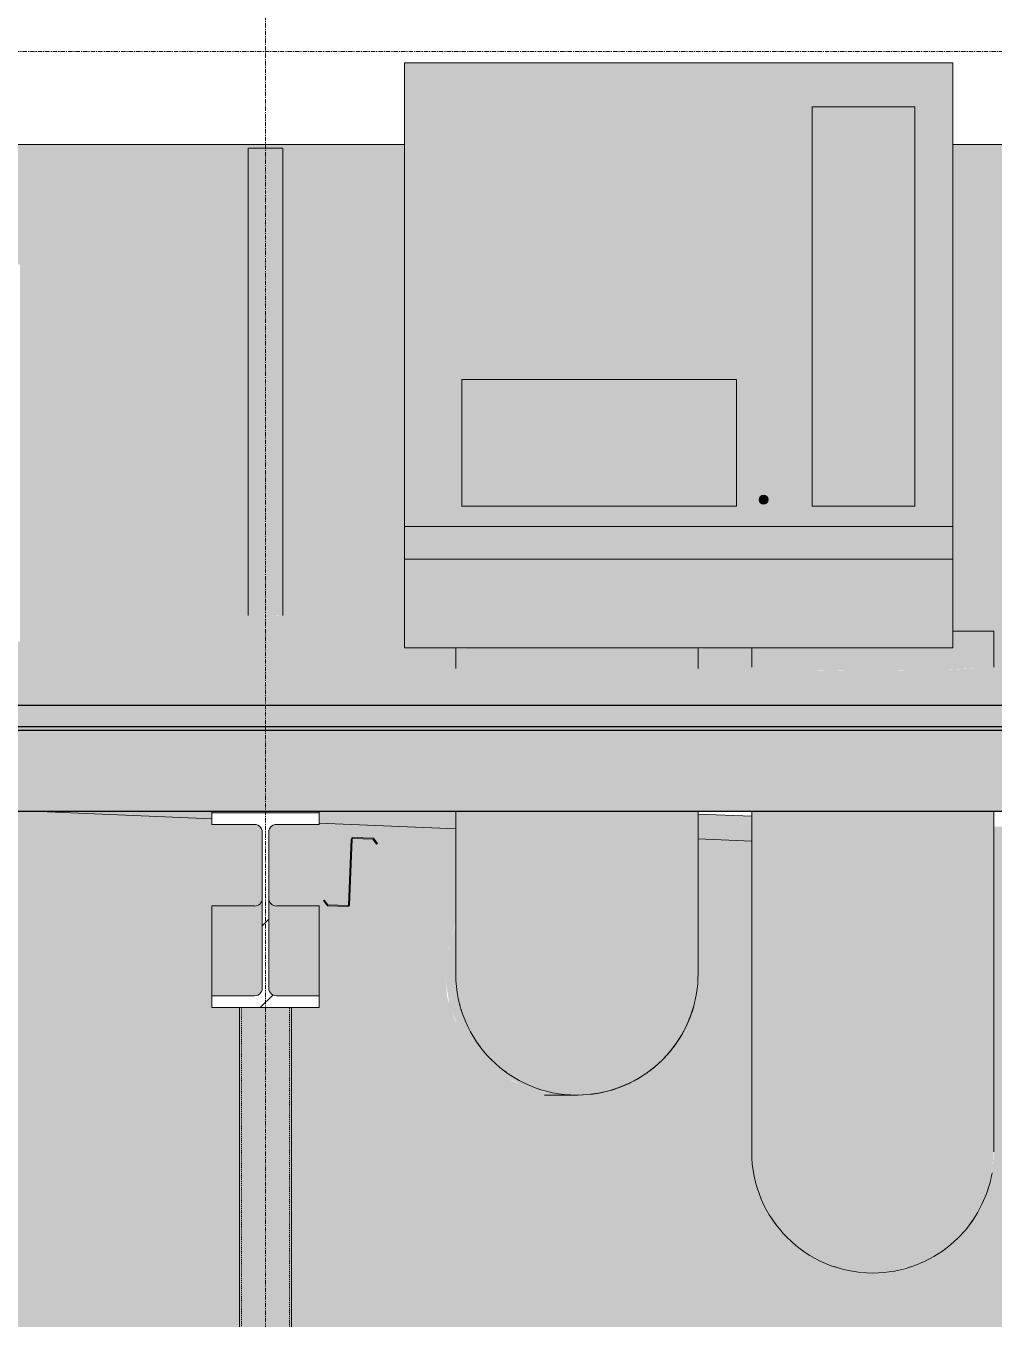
# Model space of a CAD drawing. Header units: inches. Extents: x -54880 to -186, y -265 to 853.
# Drawn here: x -19007.2 to -18895.3, y 105.5 to 255 of the extents above; entities that cross this region are included whole.
import ezdxf

# ---------------------------------------------------------------- set-up
doc = ezdxf.new("R2010")
doc.units = ezdxf.units.IN
doc.header["$MEASUREMENT"] = 0
doc.linetypes.add('Grid Line 1_2_', pattern=[0.875, 0.5, -0.125, 0.125, -0.125])
doc.linetypes.add('Hidden 1_8_', pattern=[0.1875, 0.125, -0.0625])
for name, color, linetype, lineweight in [('A-CLNG', 13, 'Continuous', 9), ('A-FLOR-LEVL', 51, 'Continuous', 9), ('A-ROOF', 132, 'Continuous', 9), ('I-WALL', 2, 'Continuous', 9), ('L-SITE-WALL', 31, 'Continuous', 9), ('M-EQPM', 50, 'Continuous', 9), ('M-HVAC-DUCT', 70, 'Continuous', 9), ('M-HVAC-DUCT-ANNO', 70, 'Continuous', 9), ('S-BEAM', 12, 'Continuous', 9), ('S-COLS', 52, 'Continuous', 9), ('S-GRID', 1, 'Continuous', 9)]:
    doc.layers.add(name, color=color, linetype=linetype, lineweight=lineweight)

# ---------------------------------------------------------------- blocks, each defined once
blk = doc.blocks.new('HSS-Hollow Structural Section-Column - HSS6X6X1_4-556719-Section 7')
at = {"layer": 'S-COLS'}
for points in [[(22540.52, 0), (22540.52, 141.5), (22540.05, 141.5), (22540.12, 0), (22540.29, 0)], [(22545.59, 0), (22545.59, 141.5), (22540.52, 141.5), (22540.52, 0)], [(22545.82, 0), (22546.05, 0), (22545.99, 141.5), (22545.59, 141.5), (22545.59, 0)]]:
    blk.add_hatch(color=256, dxfattribs=at).paths.add_polyline_path(points, flags=0)
for p, q in [((22540.05, 141.5), (22540.05, 0)), ((22546.05, 0), (22546.05, 141.5))]:
    blk.add_line(p, q, dxfattribs=at)
at = {"layer": 'S-COLS', "linetype": 'Hidden 1_8_'}
for p, q in [((22540.29, 141.5), (22540.29, 0)), ((22545.82, 0), (22545.82, 141.5))]:
    blk.add_line(p, q, dxfattribs=at)
blk = doc.blocks.new('W-Wide Flange - W21X166-947118-Section 7')
at = {"layer": 'S-BEAM'}
for points in [[(22549.25, 164.02), (22549.25, 164.2), (22536.85, 164.2), (22536.85, 164.02), (22544.99, 164.02)], [(22544.32, 142.86), (22544.32, 153.24), (22543.87, 153.35), (22543.55, 153.68), (22543.43, 154.12), (22543.46, 143.53), (22543.69, 143.13), (22543.93, 142.95), (22544.12, 142.89)], [(22540.14, 142.86), (22541.79, 142.89), (22541.79, 153.24), (22536.85, 153.22), (22536.85, 142.86)], [(22541.79, 142.86), (22542.23, 142.99), (22542.48, 143.2), (22542.66, 143.56), (22542.68, 143.76), (22542.65, 153.89), (22542.42, 153.5), (22541.99, 153.26), (22541.79, 153.24), (22541.79, 142.89)], [(22549.25, 142.86), (22549.25, 153.24), (22544.32, 153.24), (22544.32, 142.86), (22544.99, 142.86)]]:
    blk.add_hatch(color=256, dxfattribs=at).paths.add_polyline_path(points, flags=0)
h = blk.add_hatch(dxfattribs=at)
h.set_pattern_fill('FP_10', color=256, style=0, pattern_type=2)
h.set_pattern_definition([(45, (22032.004, 107.706), (-19.007, 19.007), []), (45, (22032.004, 136.506), (-19.007, 19.007), [])])
h.paths.add_polyline_path([(22536.85, 141.5), (22549.25, 141.5), (22549.25, 142.86), (22544.12, 142.89), (22543.76, 143.06), (22543.52, 143.37), (22543.43, 143.76), (22543.45, 161.97), (22543.62, 162.33), (22543.93, 162.57), (22544.32, 162.66), (22549.25, 162.66), (22549.25, 164.02), (22536.85, 164.02), (22536.85, 162.66), (22541.99, 162.64), (22542.34, 162.47), (22542.59, 162.16), (22542.68, 161.77), (22542.66, 143.56), (22542.48, 143.2), (22542.17, 142.95), (22541.79, 142.86), (22536.85, 142.86)], flags=0)
for p, q in [((22536.85, 164.02), (22536.85, 164.2)), ((22549.25, 164.02), (22549.25, 164.2)), ((22536.85, 153.24), (22541.79, 153.24)), ((22536.85, 153.24), (22536.85, 142.86)), ((22544.32, 153.24), (22549.25, 153.24)), ((22549.25, 142.86), (22549.25, 153.24))]:
    blk.add_line(p, q, dxfattribs=at)
at = {"layer": 'S-BEAM', "lineweight": 15}
for p, q in [((22549.25, 164.02), (22536.85, 164.02)), ((22536.85, 164.02), (22536.85, 162.66)), ((22549.25, 162.66), (22549.25, 164.02)), ((22536.85, 162.66), (22541.79, 162.66)), ((22542.68, 161.77), (22542.68, 143.76)), ((22543.43, 143.76), (22543.43, 161.77)), ((22544.32, 162.66), (22549.25, 162.66)), ((22541.79, 142.86), (22536.85, 142.86)), ((22536.85, 142.86), (22536.85, 141.5)), ((22549.25, 142.86), (22544.32, 142.86)), ((22549.25, 141.5), (22549.25, 142.86)), ((22536.85, 141.5), (22549.25, 141.5))]:
    blk.add_line(p, q, dxfattribs=at)
at = {"layer": 'S-BEAM', "lineweight": 15, "flags": 128}
for points in [[(22541.79, 162.66), (22541.99, 162.64), (22542.17, 162.57), (22542.34, 162.47), (22542.48, 162.33), (22542.59, 162.16), (22542.66, 161.97), (22542.68, 161.77)], [(22543.43, 161.77), (22543.45, 161.97), (22543.52, 162.16), (22543.62, 162.33), (22543.76, 162.47), (22543.93, 162.57), (22544.12, 162.64), (22544.32, 162.66)], [(22542.68, 143.76), (22542.66, 143.56), (22542.59, 143.37), (22542.48, 143.2), (22542.34, 143.06), (22542.17, 142.95), (22541.99, 142.89), (22541.79, 142.86)], [(22544.32, 142.86), (22544.12, 142.89), (22543.93, 142.95), (22543.76, 143.06), (22543.62, 143.2), (22543.52, 143.37), (22543.45, 143.56), (22543.43, 143.76)]]:
    blk.add_lwpolyline(points, dxfattribs=at)
at = {"layer": 'S-BEAM'}
for centre, major_axis, start_param, end_param in [((22541.79, 154.12), (-0.89, 0), 1.570796, 3.141593), ((22544.32, 154.12), (0.89, 0), 3.141593, 4.712389)]:
    blk.add_ellipse(centre, major_axis=major_axis, ratio=0.999133, start_param=start_param, end_param=end_param, dxfattribs=at)
blk = doc.blocks.new('HSS-Round Hollow Structural Section-Column - HSS4X0_220-947151-Section 7')
at = {"layer": 'S-COLS'}
for points in [[(22543.05, 186.81), (22543.05, 240.83), (22541.1, 240.83), (22541.1, 186.87), (22542.81, 186.81)], [(22543.05, 186.81), (22545, 186.87), (22545, 240.83), (22543.05, 240.83), (22543.05, 188.92)]]:
    blk.add_hatch(color=256, dxfattribs=at).paths.add_polyline_path(points, flags=0)
for p, q in [((22541.05, 240.83), (22541.05, 186.83)), ((22543.05, 240.83), (22541.1, 240.83)), ((22545, 240.83), (22543.05, 240.83)), ((22545.05, 186.83), (22545.05, 240.83))]:
    blk.add_line(p, q, dxfattribs=at)
blk = doc.blocks.new('Girt_Z - 8_D-943841-Section 7')
at = {"layer": 'S-BEAM'}
h = blk.add_hatch(color=256, dxfattribs=at)
h.paths.add_polyline_path([(22672.45, 148.17), (22672.46, 148.28), (22670.14, 148.38), (22669.72, 148.93), (22669.63, 148.87), (22670.09, 148.27)], flags=0)
h.paths.add_polyline_path([(22672.65, 148.35), (22672.97, 155.97), (22672.86, 155.98), (22672.54, 148.36)], flags=0)
h.paths.add_polyline_path([(22675.79, 155.4), (22675.87, 155.46), (22675.42, 156.06), (22673.05, 156.16), (22673.04, 156.05), (22675.36, 155.95), (22675.71, 155.49)], flags=0)
for p, q in [((22672.86, 155.98), (22672.54, 148.36)), ((22672.65, 148.35), (22672.97, 155.97)), ((22673.04, 156.05), (22675.36, 155.95)), ((22675.42, 156.06), (22673.05, 156.16)), ((22675.36, 155.95), (22675.79, 155.4)), ((22675.87, 155.46), (22675.42, 156.06)), ((22675.79, 155.4), (22675.87, 155.46)), ((22669.72, 148.93), (22669.63, 148.87)), ((22669.63, 148.87), (22670.09, 148.27)), ((22670.14, 148.38), (22669.72, 148.93)), ((22670.09, 148.27), (22672.45, 148.17)), ((22672.46, 148.28), (22670.14, 148.38))]:
    blk.add_line(p, q, dxfattribs=at)
for centre, radius, start, end in [((22673.04, 155.97), 0.187, 87.6141, 177.6141), ((22673.04, 155.97), 0.0782, 89.7368, 177.6141), ((22672.46, 148.36), 0.187, 267.6141, 357.6141), ((22672.46, 148.36), 0.0782, 270.6564, 357.6141)]:
    blk.add_arc(centre, radius, start, end, dxfattribs=at)
blk = doc.blocks.new('Carrier_48TC_Standard_Efficiency_Gas_Heat_Electric_Cooling_Packaged_Rooftop_Unit_3_to_15_nominal_tons - 15 ton 48TC__16-873539-Section 7')
at = {"layer": 'M-EQPM'}
h = blk.add_hatch(color=256, dxfattribs=at)
h.paths.add_polyline_path([(22559.12, 193.33), (22622.49, 193.33), (22622.49, 250.7), (22559.12, 250.7), (22559.12, 207.67)], flags=0)
h.paths.add_polyline_path([(22607.93, 199.45), (22606.24, 199.45), (22606.24, 245.58), (22618.12, 245.58), (22618.12, 199.45)], flags=0)
h.paths.add_polyline_path([(22578.88, 199.45), (22565.74, 199.45), (22565.74, 214.08), (22597.49, 214.08), (22597.49, 199.45), (22583.72, 199.45)], flags=0)
h.paths.add_polyline_path([(22600.48, 199.7), (22600.16, 199.94), (22600.09, 200.2), (22600.48, 200.71), (22600.82, 200.66), (22601.07, 200.46), (22601.14, 200.2), (22600.88, 199.75)], flags=0)
for points in [[(22618.12, 199.45), (22618.12, 245.58), (22606.24, 245.58), (22606.24, 199.45), (22607.93, 199.45)], [(22578.88, 199.45), (22597.49, 199.45), (22597.49, 214.08), (22565.74, 214.08), (22565.74, 199.45), (22574.04, 199.45)], [(22600.48, 199.7), (22600.88, 199.75), (22601.14, 200.2), (22601.07, 200.46), (22600.75, 200.71), (22600.35, 200.66), (22600.09, 200.2), (22600.16, 199.94)], [(22559.12, 183.08), (22622.49, 183.08), (22622.49, 197.08), (22559.12, 197.08), (22559.12, 188.92)]]:
    blk.add_hatch(color=256, dxfattribs=at).paths.add_polyline_path(points, flags=0)
for p, q in [((22559.12, 250.7), (22622.49, 250.7)), ((22559.12, 193.33), (22559.12, 250.7)), ((22622.49, 250.7), (22622.49, 193.33)), ((22618.12, 245.58), (22606.24, 245.58)), ((22606.24, 245.58), (22606.24, 199.45)), ((22618.12, 199.45), (22618.12, 245.58)), ((22597.49, 214.08), (22565.74, 214.08)), ((22565.74, 214.08), (22565.74, 199.45)), ((22597.49, 199.45), (22597.49, 214.08)), ((22565.74, 199.45), (22597.49, 199.45)), ((22606.24, 199.45), (22618.12, 199.45)), ((22559.12, 197.08), (22622.49, 197.08)), ((22559.12, 183.08), (22559.12, 197.08)), ((22622.49, 197.08), (22622.49, 183.08)), ((22622.49, 193.33), (22559.12, 193.33)), ((22622.49, 183.08), (22559.12, 183.08))]:
    blk.add_line(p, q, dxfattribs=at)
for start, end in [(0, 180), (180, 0)]:
    blk.add_arc((22600.62, 200.2), 0.523, start, end, dxfattribs=at)
blk = doc.blocks.new('Round Elbow - 1_5 D-870650-Section 7')
at = {"layer": 'M-HVAC-DUCT'}
for points in [[(22563.76, 145.38), (22565.05, 145.38), (22565.01, 151.01), (22564.35, 149.16), (22564.01, 147.66), (22563.83, 145.93)], [(22578.82, 131.38), (22577.76, 131.44), (22575.06, 131.98), (22572.46, 133.06), (22571.74, 133.47), (22570.03, 134.67), (22568.29, 136.44), (22566.74, 138.78), (22565.77, 141.07), (22565.25, 143.08), (22565.05, 145.38), (22563.76, 145.38), (22564.35, 141.66), (22565.44, 139), (22566.46, 137.35), (22566.93, 136.71), (22568.07, 135.48), (22569.19, 134.51), (22570.2, 133.78), (22572.81, 132.44), (22574.26, 131.94), (22575.71, 131.65), (22578.21, 131.38)]]:
    blk.add_hatch(color=256, dxfattribs=at).paths.add_polyline_path(points, flags=0)
at = {"layer": 'M-HVAC-DUCT', "flags": 128}
for points in [[(22593.05, 145.38), (22593.04, 144.82), (22593.01, 144.26), (22592.95, 143.7), (22592.87, 143.15), (22592.84, 142.98)], [(22592.81, 142.78), (22592.77, 142.6), (22592.65, 142.05), (22592.51, 141.51), (22592.34, 140.98), (22592.21, 140.61)], [(22592.2, 140.58), (22592.16, 140.45), (22591.95, 139.93), (22591.72, 139.42), (22591.47, 138.91), (22591.2, 138.42), (22590.91, 137.94), (22590.61, 137.47), (22590.28, 137.02), (22589.94, 136.58), (22589.79, 136.39)], [(22589.76, 136.37), (22589.58, 136.15), (22589.41, 135.96)], [(22589.38, 135.93), (22589.2, 135.73), (22588.81, 135.34), (22588.4, 134.95), (22587.97, 134.59), (22587.53, 134.24), (22587.08, 133.91), (22586.62, 133.6), (22586.14, 133.31), (22585.65, 133.03), (22585.32, 132.86)], [(22582.86, 131.91), (22582.53, 131.82), (22581.98, 131.69), (22581.43, 131.58), (22580.88, 131.5), (22580.32, 131.44), (22579.76, 131.4), (22579.2, 131.38), (22579.05, 131.38)], [(22583.81, 132.22), (22583.6, 132.14), (22583.07, 131.97), (22582.91, 131.92)], [(22585.3, 132.85), (22585.15, 132.78), (22584.64, 132.54), (22584.13, 132.33), (22583.85, 132.23)], [(22579.02, 131.38), (22578.92, 131.38), (22578.75, 131.38), (22578.52, 131.38), (22578.22, 131.38), (22577.85, 131.38), (22577.42, 131.38), (22576.92, 131.38), (22576.36, 131.38), (22575.74, 131.38), (22575.3, 131.38)]]:
    blk.add_lwpolyline(points, dxfattribs=at)
at = {"layer": 'M-HVAC-DUCT'}
blk.add_arc((22579.05, 145.38), 14, 193.8257, 200, dxfattribs=at)
blk = doc.blocks.new('Round Elbow - 1_5 D-V225-Section 7')
at = {"layer": 'M-HVAC-DUCT'}
h = blk.add_hatch(color=256, dxfattribs=at)
h.paths.add_polyline_path([(22579.05, 131.38), (22579.05, 164.2), (22565.05, 164.2), (22565.12, 144.63), (22565.32, 142.77), (22566.05, 140.26), (22567.08, 138.16), (22568.47, 136.24), (22570.05, 134.66), (22572.27, 133.15), (22574.26, 132.22), (22576.62, 131.59), (22578.88, 131.39)], flags=0)
h.paths.add_polyline_path([(22579.05, 180.26), (22579.05, 183.08), (22565.05, 182.99), (22565.13, 180.8), (22565.45, 180.71), (22566.86, 180.55), (22571.67, 180.34), (22578.88, 180.26)], flags=0)
h = blk.add_hatch(color=256, dxfattribs=at)
h.paths.add_polyline_path([(22579.05, 131.38), (22581.48, 131.59), (22584.19, 132.39), (22586.05, 133.26), (22588.05, 134.66), (22590.01, 136.71), (22591.18, 138.38), (22592.21, 140.59), (22592.88, 143.44), (22593.05, 146.3), (22593.05, 164.2), (22579.05, 164.2), (22579.05, 131.62)], flags=0)
h.paths.add_polyline_path([(22579.05, 180.26), (22586.75, 180.35), (22591.24, 180.55), (22592.89, 180.75), (22593.05, 180.84), (22593.05, 183.08), (22579.05, 183.08), (22579.05, 182.21)], flags=0)
at = {"layer": 'M-HVAC-DUCT', "flags": 128}
for points in [[(22565.05, 183.08), (22565.05, 182.35), (22565.05, 180.69)], [(22593.05, 180.68), (22593.05, 181.9), (22593.05, 183.08)], [(22565.05, 164.2), (22565.05, 163.66), (22565.05, 162.3), (22565.05, 160.97), (22565.05, 159.69), (22565.05, 158.44), (22565.05, 157.25), (22565.05, 156.1), (22565.05, 155.01), (22565.05, 153.96), (22565.05, 152.97), (22565.05, 152.04), (22565.05, 151.16), (22565.05, 150.34), (22565.05, 149.58), (22565.05, 148.87), (22565.05, 148.23), (22565.05, 147.66), (22565.05, 147.14), (22565.05, 146.69), (22565.05, 146.31), (22565.05, 145.99), (22565.05, 145.74), (22565.05, 145.55), (22565.05, 145.43), (22565.05, 145.38), (22565.05, 145.38)], [(22593.05, 145.38), (22593.05, 145.41), (22593.05, 145.51), (22593.05, 145.68), (22593.05, 145.92), (22593.05, 146.22), (22593.05, 146.58), (22593.05, 147.02), (22593.05, 147.51), (22593.05, 148.07), (22593.05, 148.7), (22593.05, 149.38), (22593.05, 150.13), (22593.05, 150.93), (22593.05, 151.79), (22593.05, 152.72), (22593.05, 153.69), (22593.05, 154.72), (22593.05, 155.8), (22593.05, 156.94), (22593.05, 158.12), (22593.05, 159.35), (22593.05, 160.62), (22593.05, 161.94), (22593.05, 163.29), (22593.05, 164.2)]]:
    blk.add_lwpolyline(points, dxfattribs=at)
at = {"layer": 'M-HVAC-DUCT'}
for start, end in [(180, 270), (270, 350)]:
    blk.add_arc((22579.05, 145.38), 14, start, end, dxfattribs=at)
blk = doc.blocks.new('Round Elbow - 1_5 D-V226-Section 7')
at = {"layer": 'M-HVAC-DUCT'}
for points in [[(22613.25, 110.82), (22613.25, 164.2), (22599.25, 164.2), (22599.31, 124.08), (22599.51, 122.21), (22600.25, 119.7), (22601.28, 117.6), (22602.67, 115.68), (22604.5, 113.92), (22606.47, 112.6), (22608.46, 111.67), (22610.82, 111.04)], [(22613.25, 110.82), (22615.68, 111.04), (22618.39, 111.83), (22620.25, 112.7), (22622.45, 114.3), (22624.21, 116.16), (22625.37, 117.82), (22626.4, 120.03), (22627.08, 122.88), (22627.25, 125.74), (22627.25, 164.2), (22613.25, 164.2), (22613.25, 111.06)]]:
    blk.add_hatch(color=256, dxfattribs=at).paths.add_polyline_path(points, flags=0)
at = {"layer": 'M-HVAC-DUCT', "flags": 128}
for points in [[(22599.25, 164.2), (22599.25, 163.47), (22599.25, 161.79), (22599.25, 160.13), (22599.25, 158.48), (22599.25, 156.84), (22599.25, 155.22), (22599.25, 153.61), (22599.25, 152.03), (22599.25, 150.47), (22599.25, 148.93), (22599.25, 147.43), (22599.25, 145.95), (22599.25, 144.51), (22599.25, 143.11), (22599.25, 141.74), (22599.25, 140.41), (22599.25, 139.13), (22599.25, 137.89), (22599.25, 136.69), (22599.25, 135.55), (22599.25, 134.45), (22599.25, 133.41), (22599.25, 132.42), (22599.25, 131.48), (22599.25, 130.6), (22599.25, 129.78), (22599.25, 129.02), (22599.25, 128.32), (22599.25, 127.68), (22599.25, 127.1), (22599.25, 126.59), (22599.25, 126.14), (22599.25, 125.75), (22599.25, 125.43), (22599.25, 125.18), (22599.25, 125), (22599.25, 124.88), (22599.25, 124.83), (22599.25, 124.82)], [(22627.25, 124.82), (22627.25, 124.86), (22627.25, 124.96), (22627.25, 125.12), (22627.25, 125.36), (22627.25, 125.66), (22627.25, 126.03), (22627.25, 126.46), (22627.25, 126.95), (22627.25, 127.51), (22627.25, 128.14), (22627.25, 128.82), (22627.25, 129.57), (22627.25, 130.37), (22627.25, 131.24), (22627.25, 132.16), (22627.25, 133.13), (22627.25, 134.16), (22627.25, 135.25), (22627.25, 136.38), (22627.25, 137.56), (22627.25, 138.79), (22627.25, 140.06), (22627.25, 141.38), (22627.25, 142.73), (22627.25, 144.13), (22627.25, 145.56), (22627.25, 147.03), (22627.25, 148.52), (22627.25, 150.05), (22627.25, 151.6), (22627.25, 153.18), (22627.25, 154.78), (22627.25, 156.4), (22627.25, 158.03), (22627.25, 159.68), (22627.25, 161.34), (22627.25, 163.01), (22627.25, 164.2)]]:
    blk.add_lwpolyline(points, dxfattribs=at)
at = {"layer": 'M-HVAC-DUCT'}
for start, end in [(180, 270), (270, 350)]:
    blk.add_arc((22613.25, 124.82), 14, start, end, dxfattribs=at)

msp = doc.modelspace()

# ---------------------------------------------------------------- hatches: boundary and pattern name
at = {"layer": 'A-CLNG'}
msp.add_hatch(color=256, dxfattribs=at).paths.add_polyline_path([(-19398.79, 164.2), (-18735.87, 164.2), (-18735.87, 173.96), (-20622.37, 173.96), (-20622.37, 164.2), (-19408.47, 164.2)], flags=0)
at = {"layer": 'A-ROOF', "lineweight": 5}
h = msp.add_hatch(color=256, dxfattribs=at)
h.paths.add_polyline_path([(-19175.49, 183.4), (-19175.6, 183.53), (-19175.52, 183.4), (-19175.51, 183.4)], flags=0)
h.paths.add_polyline_path([(-19183.49, 183.4), (-19183.38, 183.4), (-19183.47, 183.49), (-19183.49, 183.4)], flags=0)
h.paths.add_polyline_path([(-20633.49, 176.41), (-19080.82, 176.41), (-19080.85, 178.5), (-19097.08, 178.5), (-19097.08, 186.99), (-19151.18, 186.99), (-19151.18, 186.25), (-19170.54, 186.2), (-19170.57, 180.84), (-19171.63, 180.78), (-19174.44, 180.84), (-19174.44, 186.25), (-19175.49, 186.17), (-19175.52, 181.01), (-19176.07, 180.55), (-19176.14, 180.63), (-19176.14, 183.48), (-19182.85, 183.48), (-19182.92, 180.55), (-19183.49, 181.08), (-19183.49, 186.25), (-19185.87, 186.25), (-19185.87, 178.41), (-19186.12, 178.41), (-19186.12, 186.25), (-20401.12, 186.32), (-20401.12, 187.53), (-20633.49, 187.53)], flags=0)
h.paths.add_polyline_path([(-18735.87, 176.41), (-18735.87, 186.99), (-18788.68, 186.91), (-18788.68, 183.08), (-18788.77, 183.08), (-18788.77, 181.29), (-18789, 181.19), (-18790.8, 181.01), (-18795.06, 180.85), (-18800.77, 180.79), (-18807.68, 180.88), (-18811.86, 181.1), (-18812.77, 181.29), (-18812.77, 183.08), (-18821.39, 183.08), (-18821.39, 180.75), (-18821.62, 180.66), (-18823.41, 180.48), (-18827.47, 180.32), (-18833.39, 180.25), (-18840.05, 180.34), (-18844.47, 180.56), (-18845.39, 180.75), (-18845.39, 183.08), (-18852.06, 183.08), (-18852.06, 186.99), (-18900.06, 186.99), (-18900.06, 185.01), (-18895.3, 185.01), (-18895.3, 181), (-18895.51, 180.9), (-18897.17, 180.71), (-18900.3, 180.56), (-18906.87, 180.43), (-18914.62, 180.46), (-18920.02, 180.63), (-18922.75, 180.85), (-18923.3, 181), (-18923.3, 183.08), (-18929.49, 182.99), (-18929.56, 180.8), (-18929.81, 180.72), (-18931.52, 180.54), (-18936.01, 180.35), (-18943.67, 180.26), (-18951.43, 180.36), (-18955.75, 180.56), (-18957.41, 180.8), (-18957.49, 180.84), (-18957.5, 183.08), (-18963.43, 183.08), (-18963.43, 186.99), (-18977.54, 186.99), (-18977.56, 186.87), (-18978.63, 186.81), (-18981.44, 186.87), (-18981.44, 186.99), (-19007.87, 186.99), (-19007.87, 183.78), (-19009.68, 183.78), (-19009.68, 182.29), (-19009.88, 182.22), (-19011.45, 182.08), (-19015.9, 181.97), (-19021.15, 181.99), (-19024.89, 182.15), (-19025.68, 182.29), (-19025.68, 183.78), (-19029.33, 183.78), (-19029.33, 181.97), (-19029.53, 181.89), (-19031.07, 181.76), (-19035.66, 181.64), (-19037.58, 181.63), (-19037.58, 178.5), (-19051.04, 178.5), (-19051.04, 176.41), (-18759.68, 176.41)], flags=0)
h.paths.add_polyline_path([(-19067.33, 176.41), (-19063.33, 176.41), (-19063.33, 178.5), (-19072.84, 178.5), (-19072.84, 176.41), (-19069.55, 176.41)], flags=0)
at = {"layer": 'A-ROOF'}
msp.add_hatch(color=256, dxfattribs=at).paths.add_polyline_path([(-18735.87, 173.54), (-18735.87, 176.41), (-20633.49, 176.41), (-20633.49, 173.54), (-18759.68, 173.54)], flags=0)
at = {"layer": 'A-ROOF', "lineweight": 5}
h = msp.add_hatch(color=256, dxfattribs=at)
h.paths.add_polyline_path([(-18678.24, 150.52), (-18678.24, 153.4), (-18724.62, 155.33), (-18724.62, 152.45), (-18720.95, 152.3)], flags=0)
h.paths.add_polyline_path([(-18739.49, 153.07), (-18739.47, 153.22), (-18735.87, 153.22), (-18735.87, 155.8), (-18788.77, 158), (-18788.73, 155.12), (-18740.32, 153.11)], flags=0)
h.paths.add_polyline_path([(-18812.77, 156.13), (-18812.77, 159), (-18821.39, 159.34), (-18821.39, 156.48), (-18817.78, 156.33)], flags=0)
h.paths.add_polyline_path([(-18845.39, 157.48), (-18845.39, 160.36), (-18895.3, 162.43), (-18895.25, 159.56), (-18846.83, 157.54)], flags=0)
h.paths.add_polyline_path([(-18923.3, 160.73), (-18923.34, 163.61), (-18929.49, 163.87), (-18929.49, 160.99), (-18924.3, 160.77)], flags=0)
h.paths.add_polyline_path([(-18957.49, 162.16), (-18957.49, 164.2), (-18973.29, 164.2), (-18973.29, 162.81), (-18963.03, 162.39)], flags=0)
h.paths.add_polyline_path([(-18985.69, 163.33), (-18985.69, 164.2), (-19006.53, 164.2), (-18992.09, 163.6)], flags=0)
at = {"layer": 'I-WALL'}
h = msp.add_hatch(color=256, dxfattribs=at)
h.paths.add_polyline_path([(-18798.42, 0), (-18741.24, 0), (-18741.18, 151.86), (-18739.7, 151.86), (-18739.49, 153.07), (-18788.77, 155.13), (-18788.73, 153.62), (-18787.18, 153.56), (-18786.72, 152.96), (-18786.86, 152.96), (-18787.24, 153.45), (-18788.77, 153.45), (-18788.77, 130.79), (-18789.03, 128.36), (-18789.85, 125.88), (-18790.9, 123.99), (-18792.52, 122.11), (-18794.11, 120.81), (-18796.18, 119.7), (-18798.43, 119.02), (-18800.77, 118.79), (-18803.26, 119.06), (-18805.7, 119.88), (-18807.44, 120.81), (-18809.46, 122.55), (-18810.9, 124.4), (-18811.89, 126.3), (-18812.58, 128.8), (-18812.77, 131.01), (-18812.77, 156.13), (-18821.39, 156.48), (-18821.39, 127.38), (-18821.64, 124.95), (-18822.47, 122.47), (-18823.52, 120.58), (-18825.13, 118.7), (-18826.72, 117.4), (-18828.8, 116.29), (-18831.05, 115.61), (-18833.39, 115.38), (-18835.73, 115.61), (-18838.31, 116.47), (-18840.06, 117.4), (-18841.99, 119.03), (-18843.52, 120.99), (-18844.51, 122.88), (-18845.19, 125.39), (-18845.39, 127.98), (-18845.39, 157.48), (-18895.3, 159.56), (-18895.31, 124.68), (-18895.54, 122.24), (-18896.45, 119.34), (-18897.39, 117.45), (-18898.95, 115.39), (-18900.94, 113.6), (-18903.43, 112.15), (-18905.47, 111.36), (-18908, 110.88), (-18910.59, 110.88), (-18913.31, 111.43), (-18915.89, 112.51), (-18916.61, 112.92), (-18918.32, 114.12), (-18920.06, 115.88), (-18921.61, 118.22), (-18922.56, 120.46), (-18923.1, 122.53), (-18923.3, 125.74), (-18923.3, 160.73), (-18929.49, 160.99), (-18929.51, 145.23), (-18929.73, 142.8), (-18930.65, 139.9), (-18931.59, 138.01), (-18933.15, 135.95), (-18935.14, 134.16), (-18937.62, 132.7), (-18939.66, 131.91), (-18942.2, 131.44), (-18944.87, 131.45), (-18947.51, 131.74), (-18949.16, 132.23), (-18950.84, 132.94), (-18953.27, 134.45), (-18954.57, 135.57), (-18955.58, 136.67), (-18956.09, 137.36), (-18957.61, 140.08), (-18958.48, 142.61), (-18958.65, 144.4), (-18958.79, 145.38), (-18958.4, 148.4), (-18957.88, 150.13), (-18957.49, 151.33), (-18957.49, 162.16), (-18973.29, 162.81), (-18973.29, 162.66), (-18978.43, 162.64), (-18978.78, 162.47), (-18979.03, 162.16), (-18979.12, 161.77), (-18979.09, 153.89), (-18978.86, 153.5), (-18978.43, 153.26), (-18977.56, 153.24), (-18973.29, 153.24), (-18973.29, 141.5), (-18976.49, 141.5), (-18976.49, 0), (-18953.35, 0)], flags=0)
h.paths.add_polyline_path([(-18982.49, 0), (-18982.49, 141.5), (-18985.69, 141.5), (-18985.69, 153.24), (-18980.53, 153.27), (-18980.13, 153.5), (-18979.9, 153.89), (-18979.87, 154.12), (-18979.89, 161.97), (-18980.06, 162.33), (-18980.37, 162.57), (-18980.76, 162.66), (-18985.69, 162.66), (-18985.69, 163.33), (-19006.53, 164.2), (-19009.68, 164.2), (-19009.68, 139.29), (-19009.92, 137.36), (-19010.6, 135.57), (-19011.97, 133.74), (-19013.42, 132.56), (-19014.84, 131.81), (-19016.72, 131.34), (-19151.18, 131.27), (-19151.18, 98.45), (-19153.09, 98.45), (-19153.09, 93), (-18992.13, 93), (-18992.13, 0)], flags=0)
h.paths.add_polyline_path([(-19045.61, 147.29), (-19045.33, 147.29), (-19045.33, 164.2), (-19051.04, 164.2), (-19051.04, 163.29), (-19049.18, 163.29), (-19049.18, 147.29), (-19047.08, 147.29)], flags=0)
h.paths.add_polyline_path([(-19025.87, 147.29), (-19025.68, 147.29), (-19025.68, 164.2), (-19029.33, 164.2), (-19029.33, 147.29), (-19025.96, 147.29)], flags=0)
h.paths.add_polyline_path([(-19068.16, 147.29), (-19065.18, 147.29), (-19065.18, 163.29), (-19063.33, 163.29), (-19063.33, 164.2), (-19072.84, 164.2), (-19072.82, 163.29), (-19068.83, 163.29), (-19068.83, 147.29), (-19068.21, 147.29)], flags=0)
h.paths.add_polyline_path([(-19085.11, 147.29), (-19084.83, 147.29), (-19084.83, 163.29), (-19080.82, 163.29), (-19080.84, 164.2), (-19089.45, 164.2), (-19089.69, 158.34), (-19089.8, 158.35), (-19089.55, 164.2), (-19149.5, 164.2), (-19149.64, 160.84), (-19149.75, 160.85), (-19149.64, 164.2), (-19151.18, 164.2), (-19151.18, 160.83), (-19149.82, 160.77), (-19149.83, 160.66), (-19151.18, 160.66), (-19151.18, 147.29), (-19086.58, 147.29)], flags=0)
h.paths.add_polyline_path([(-18850.09, 148.17), (-18852.46, 148.27), (-18852.92, 148.87), (-18852.78, 148.87), (-18852.4, 148.38), (-18850.08, 148.28)], flags=0)
h.paths.add_polyline_path([(-18849.9, 148.35), (-18850.01, 148.36), (-18849.69, 155.98), (-18849.58, 155.97), (-18849.77, 151.42)], flags=0)
h.paths.add_polyline_path([(-18969.99, 153.17), (-18972.35, 153.27), (-18972.81, 153.86), (-18972.67, 153.86), (-18972.3, 153.37), (-18969.98, 153.28)], flags=0)
h.paths.add_polyline_path([(-18969.79, 153.35), (-18969.9, 153.35), (-18969.59, 160.97), (-18969.48, 160.97), (-18969.68, 156.11)], flags=0)
h.paths.add_polyline_path([(-18846.76, 155.4), (-18847.18, 155.95), (-18849.5, 156.05), (-18849.49, 156.16), (-18847.13, 156.06), (-18846.67, 155.46)], flags=0)
h.paths.add_polyline_path([(-19089.88, 158.16), (-19092.25, 158.26), (-19092.71, 158.86), (-19092.57, 158.86), (-19092.19, 158.37), (-19089.88, 158.27)], flags=0)
h.paths.add_polyline_path([(-18966.65, 160.39), (-18967.08, 160.95), (-18969.4, 161.04), (-18969.39, 161.15), (-18967.02, 161.05), (-18966.57, 160.46)], flags=0)
at = {"layer": 'L-SITE-WALL'}
h = msp.add_hatch(color=256, dxfattribs=at)
h.paths.add_polyline_path([(-18735.87, 159.39), (-18735.87, 162.58), (-18736.25, 162.66), (-18741.18, 162.66), (-18741.18, 164.2), (-18788.77, 164.2), (-18788.73, 161.6), (-18740.32, 159.58)], flags=0)
h.paths.add_polyline_path([(-18812.77, 162.6), (-18812.77, 164.2), (-18821.39, 164.2), (-18821.39, 162.96), (-18815.39, 162.71)], flags=0)
h.paths.add_polyline_path([(-18845.39, 163.96), (-18845.39, 164.2), (-18851.18, 164.2), (-18846.83, 164.02)], flags=0)
h.paths.add_polyline_path([(-18735.87, 186.99), (-18735.87, 241.25), (-18788.68, 241.25), (-18788.68, 186.99), (-18759.68, 186.99)], flags=0)
h.paths.add_polyline_path([(-18852.06, 186.99), (-18852.06, 241.25), (-18900.06, 241.25), (-18900.06, 186.99), (-18856.52, 186.99)], flags=0)
h.paths.add_polyline_path([(-18963.43, 186.99), (-18963.43, 241.25), (-19151.18, 241.25), (-19151.18, 186.99), (-19097.08, 186.99), (-19097.08, 230), (-19037.58, 230), (-19037.58, 227.4), (-19007.87, 227.4), (-19007.87, 186.99), (-18981.44, 186.99), (-18981.44, 240.83), (-18977.54, 240.83), (-18977.54, 186.99), (-18972.72, 186.99)], flags=0)
at = {"layer": 'M-HVAC-DUCT', "lineweight": 5}
for points in [[(-18909.3, 180.42), (-18901.8, 180.51), (-18896.93, 180.73), (-18895.46, 180.92), (-18895.3, 181), (-18895.3, 185.01), (-18900.06, 185.01), (-18900.11, 183.08), (-18909.3, 183.08)], [(-18909.3, 180.42), (-18909.3, 183.08), (-18923.3, 183.08), (-18923.25, 180.98), (-18922.94, 180.88), (-18921.42, 180.71), (-18917.8, 180.54), (-18911.11, 180.43)]]:
    msp.add_hatch(color=256, dxfattribs=at).paths.add_polyline_path(points, flags=0)
at = {"layer": 'M-HVAC-DUCT-ANNO'}
h = msp.add_hatch(color=256, dxfattribs=at)
h.paths.add_polyline_path([(-18942.81, 131.44), (-18942.2, 131.44), (-18942.5, 131.47)], flags=0)
h.paths.add_polyline_path([(-18940.32, 131.79), (-18939.3, 132.06), (-18939.34, 132.06), (-18940.2, 131.82)], flags=0)
h = msp.add_hatch(color=256, dxfattribs=at)
h.paths.add_polyline_path([(-18908, 110.88), (-18908.3, 110.91), (-18908.61, 110.88)], flags=0)
h.paths.add_polyline_path([(-18906.12, 111.23), (-18905.1, 111.5), (-18905.14, 111.5), (-18906.01, 111.27)], flags=0)

# ---------------------------------------------------------------- linework, layer by layer
at = {"layer": 'A-CLNG', "lineweight": 25}
for p, q in [((-18735.87, 173.96), (-20622.37, 173.96)), ((-20622.37, 164.2), (-18735.87, 164.2))]:
    msp.add_line(p, q, dxfattribs=at)
at = {"layer": 'A-FLOR-LEVL', "linetype": 'Grid Line 1_2_'}
msp.add_line((-21160.95, 252), (-18295.17, 252), dxfattribs=at)
at = {"layer": 'A-ROOF', "lineweight": 25}
for p, q in [((-18735.87, 176.41), (-20633.49, 176.41)), ((-20109.31, 173.54), (-18735.87, 173.54))]:
    msp.add_line(p, q, dxfattribs=at)
at = {"layer": 'A-ROOF'}
for p, q in [((-19006.53, 164.2), (-18985.69, 163.33)), ((-18923.3, 163.61), (-18929.49, 163.87)), ((-18973.29, 162.81), (-18957.49, 162.16)), ((-18929.49, 160.99), (-18923.3, 160.73))]:
    msp.add_line(p, q, dxfattribs=at)
at = {"layer": 'L-SITE-WALL'}
for p, q in [((-18963.43, 241.25), (-19151.18, 241.25)), ((-18852.06, 241.25), (-18900.06, 241.25))]:
    msp.add_line(p, q, dxfattribs=at)
at = {"layer": 'M-HVAC-DUCT'}
for p, q in [((-18900.04, 185.01), (-18895.3, 185.01)), ((-18895.3, 180.85), (-18895.3, 185.01)), ((-18923.3, 183.08), (-18923.3, 180.85))]:
    msp.add_line(p, q, dxfattribs=at)
at = {"layer": 'M-HVAC-DUCT-ANNO'}
msp.add_line((-18953.35, 135.52), (-18953.39, 135.48), dxfattribs=at)
for centre, start, end in [((-18943.49, 145.38), 196.4815, 198.7389), ((-18943.49, 145.38), 341.0782, 343.3401), ((-18943.49, 145.38), 214.4899, 217.2103), ((-18943.49, 145.38), 322.7897, 325.5101), ((-18943.49, 145.38), 232.7897, 235.5101), ((-18943.49, 145.38), 304.4899, 307.2103), ((-18943.49, 145.38), 251.3262, 253.3401), ((-18943.49, 145.38), 286.6599, 288.6738), ((-18909.3, 124.82), 196.4815, 198.7389), ((-18909.3, 124.82), 341.0782, 343.3401), ((-18909.3, 124.82), 214.4899, 217.2103), ((-18909.3, 124.82), 322.7897, 325.5101), ((-18909.3, 124.82), 232.7897, 235.5101), ((-18909.3, 124.82), 304.4899, 307.2103), ((-18909.3, 124.82), 251.3262, 253.3401), ((-18909.3, 124.82), 286.6599, 288.6738)]:
    msp.add_arc(centre, 14, start, end, dxfattribs=at)
at = {"layer": 'S-GRID', "linetype": 'Grid Line 1_2_'}
msp.add_line((-18979.49, -132), (-18979.49, 648.66), dxfattribs=at)

# ---------------------------------------------------------------- block references
at = {"layer": 'M-EQPM'}
msp.add_blockref('Carrier_48TC_Standard_Efficiency_Gas_Heat_Electric_Cooling_Packaged_Rooftop_Unit_3_to_15_nominal_tons - 15 ton 48TC__16-873539-Section 7', (-41522.55, 0), dxfattribs=at)
at = {"layer": 'M-HVAC-DUCT'}
for name in ['Round Elbow - 1_5 D-V225-Section 7', 'Round Elbow - 1_5 D-V226-Section 7', 'Round Elbow - 1_5 D-870650-Section 7']:
    msp.add_blockref(name, (-41522.55, 0), dxfattribs=at)
at = {"layer": 'S-BEAM'}
for name, p in [('W-Wide Flange - W21X166-947118-Section 7', (-41522.55, 0)), ('Girt_Z - 8_D-943841-Section 7', (-41642.44, 5))]:
    msp.add_blockref(name, p, dxfattribs=at)
at = {"layer": 'S-COLS'}
for name in ['HSS-Round Hollow Structural Section-Column - HSS4X0_220-947151-Section 7', 'HSS-Hollow Structural Section-Column - HSS6X6X1_4-556719-Section 7']:
    msp.add_blockref(name, (-41522.55, 0), dxfattribs=at)

doc.saveas('drawing.dxf')
